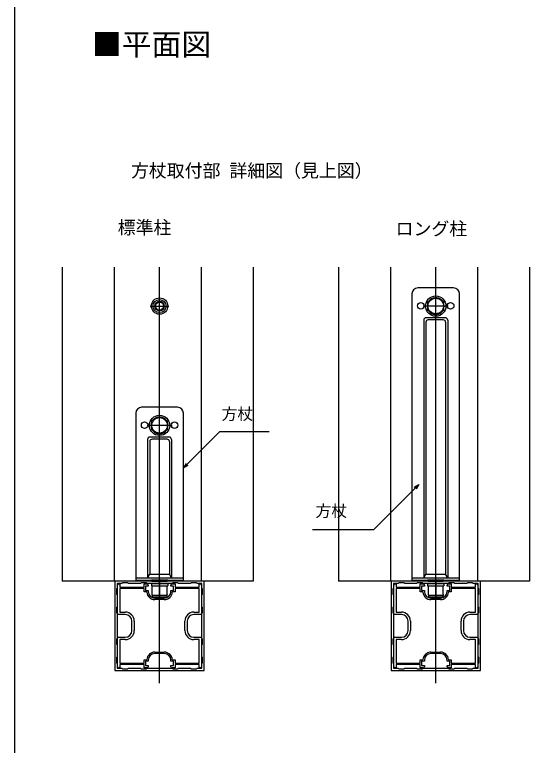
# Model space of a CAD drawing. Units: millimetres, scale not verified. Extents: x -875 to 875, y -1304 to 1296.
# Drawn here: x -875 to -444, y -720 to -107 of the extents above; entities that cross this region are included whole.
import ezdxf
from ezdxf.enums import TextEntityAlignment as Align

# ---------------------------------------------------------------- set-up
doc = ezdxf.new("R2010")
doc.units = ezdxf.units.MM
doc.header["$LTSCALE"] = 8
for name, color, linetype in [('0-1_USER1', 3, 'Continuous'), ('0-2_YKK_11', 7, 'Continuous'), ('0-4_YKK_12', 2, 'Continuous'), ('0-5_YKK_13', 4, 'Continuous'), ('0-6_YKK_D', 6, 'Continuous'), ('0-7_YKK_ZWAK', 7, 'Continuous')]:
    doc.layers.add(name, color=color, linetype=linetype)
doc.styles.add('ＭＳ ゴシック', font='')
doc.styles.get('ＭＳ ゴシック').set_extended_font_data('MS Gothic')

msp = doc.modelspace()

# ---------------------------------------------------------------- linework, layer by layer
at = {"layer": '0-2_YKK_11'}
for p, q in [((-757.5, -596.2), (-749.5, -596.2)), ((-749.5, -597.4), (-757.5, -597.4)), ((-526, -596.2), (-518, -596.2)), ((-518, -597.4), (-526, -597.4)), ((-776.7, -623.4), (-776.7, -615.4)), ((-774.7, -615.4), (-774.7, -623.4)), ((-732.3, -623.4), (-732.3, -615.4)), ((-730.3, -615.4), (-730.3, -623.4)), ((-545.2, -623.4), (-545.2, -615.4)), ((-543.2, -615.4), (-543.2, -623.4)), ((-500.8, -623.4), (-500.8, -615.4)), ((-498.8, -615.4), (-498.8, -623.4)), ((-757.5, -641.4), (-749.5, -641.4)), ((-749.5, -642.6), (-757.5, -642.6)), ((-526, -641.4), (-518, -641.4)), ((-518, -642.6), (-526, -642.6))]:
    msp.add_line(p, q, dxfattribs=at)
for points in [[(-716, -581.9), (-791, -581.9), (-791, -656.9), (-716, -656.9)], [(-484.5, -581.9), (-559.5, -581.9), (-559.5, -656.9), (-484.5, -656.9)]]:
    msp.add_lwpolyline(points, close=True, dxfattribs=at)
for points in [[(-743, -583.9), (-764, -583.9), (-764.6, -583.3), (-768.9, -583.3), (-769.5, -583.9), (-779.5, -583.9), (-780.1, -583.3), (-784.4, -583.3), (-785, -583.9), (-789, -583.9), (-789, -587.9), (-789.6, -588.5), (-789.6, -592.8), (-789, -593.4), (-789, -603.4), (-789.6, -604), (-789.6, -608.3), (-789, -608.9), (-789, -629.9), (-789.6, -630.5), (-789.6, -634.8), (-789, -635.4), (-789, -645.4), (-789.6, -646), (-789.6, -650.3), (-789, -650.9), (-789, -654.9), (-785, -654.9), (-784.4, -655.5), (-780.1, -655.5), (-779.5, -654.9), (-769.5, -654.9), (-768.9, -655.5), (-764.6, -655.5), (-764, -654.9), (-743, -654.9), (-742.4, -655.5), (-738.1, -655.5), (-737.5, -654.9), (-727.5, -654.9)], [(-782.2, -609.9), (-788.7, -609.9), (-788.7, -585.2)], [(-787.7, -584.2), (-786.7, -584.2), (-786.7, -586.9), (-777.02, -586.9), (-776.76, -587.05), (-776.24, -587.05), (-775.98, -586.9), (-772.02, -586.9), (-771.76, -587.05), (-771.24, -587.05), (-770.98, -586.9), (-766.5, -586.9), (-766.5, -584.2), (-764, -584.2)], [(-763, -585.2), (-763, -586.2), (-765.3, -586.2), (-765.3, -589.7), (-763, -589.7), (-763, -590.7)], [(-744, -590.7), (-744, -589.7), (-741.7, -589.7), (-741.7, -586.2), (-744, -586.2), (-744, -585.2)], [(-727.5, -654.9), (-726.9, -655.5), (-722.6, -655.5), (-722, -654.9), (-718, -654.9), (-718, -650.9), (-717.4, -650.3), (-717.4, -646), (-718, -645.4), (-718, -635.4), (-717.4, -634.8), (-717.4, -630.5), (-718, -629.9), (-718, -608.9), (-717.4, -608.3), (-717.4, -604), (-718, -603.4), (-718, -593.4), (-717.4, -592.8), (-717.4, -588.5), (-718, -587.9), (-718, -583.9), (-722, -583.9), (-722.6, -583.3), (-726.9, -583.3), (-727.5, -583.9), (-737.5, -583.9), (-738.1, -583.3), (-742.4, -583.3), (-743, -583.9)], [(-743, -584.2), (-740.5, -584.2), (-740.5, -586.9), (-736.02, -586.9), (-735.76, -587.05), (-735.24, -587.05), (-734.98, -586.9), (-731.02, -586.9), (-730.76, -587.05), (-730.24, -587.05), (-729.98, -586.9), (-720.3, -586.9), (-720.3, -584.2), (-719.3, -584.2)], [(-718.3, -585.2), (-718.3, -609.9), (-724.8, -609.9)], [(-511.5, -583.9), (-532.5, -583.9), (-533.1, -583.3), (-537.4, -583.3), (-538, -583.9), (-548, -583.9), (-548.6, -583.3), (-552.9, -583.3), (-553.5, -583.9), (-557.5, -583.9), (-557.5, -587.9), (-558.1, -588.5), (-558.1, -592.8), (-557.5, -593.4), (-557.5, -603.4), (-558.1, -604), (-558.1, -608.3), (-557.5, -608.9), (-557.5, -629.9), (-558.1, -630.5), (-558.1, -634.8), (-557.5, -635.4), (-557.5, -645.4), (-558.1, -646), (-558.1, -650.3), (-557.5, -650.9), (-557.5, -654.9), (-553.5, -654.9), (-552.9, -655.5), (-548.6, -655.5), (-548, -654.9), (-538, -654.9), (-537.4, -655.5), (-533.1, -655.5), (-532.5, -654.9), (-511.5, -654.9), (-510.9, -655.5), (-506.6, -655.5), (-506, -654.9), (-496, -654.9)], [(-550.7, -609.9), (-557.2, -609.9), (-557.2, -585.2)], [(-556.2, -584.2), (-555.2, -584.2), (-555.2, -586.9), (-545.52, -586.9), (-545.26, -587.05), (-544.74, -587.05), (-544.48, -586.9), (-540.52, -586.9), (-540.26, -587.05), (-539.74, -587.05), (-539.48, -586.9), (-535, -586.9), (-535, -584.2), (-532.5, -584.2)], [(-531.5, -585.2), (-531.5, -586.2), (-533.8, -586.2), (-533.8, -589.7), (-531.5, -589.7), (-531.5, -590.7)], [(-512.5, -590.7), (-512.5, -589.7), (-510.2, -589.7), (-510.2, -586.2), (-512.5, -586.2), (-512.5, -585.2)], [(-496, -654.9), (-495.4, -655.5), (-491.1, -655.5), (-490.5, -654.9), (-486.5, -654.9), (-486.5, -650.9), (-485.9, -650.3), (-485.9, -646), (-486.5, -645.4), (-486.5, -635.4), (-485.9, -634.8), (-485.9, -630.5), (-486.5, -629.9), (-486.5, -608.9), (-485.9, -608.3), (-485.9, -604), (-486.5, -603.4), (-486.5, -593.4), (-485.9, -592.8), (-485.9, -588.5), (-486.5, -587.9), (-486.5, -583.9), (-490.5, -583.9), (-491.1, -583.3), (-495.4, -583.3), (-496, -583.9), (-506, -583.9), (-506.6, -583.3), (-510.9, -583.3), (-511.5, -583.9)], [(-511.5, -584.2), (-509, -584.2), (-509, -586.9), (-504.52, -586.9), (-504.26, -587.05), (-503.74, -587.05), (-503.48, -586.9), (-499.52, -586.9), (-499.26, -587.05), (-498.74, -587.05), (-498.48, -586.9), (-488.8, -586.9), (-488.8, -584.2), (-487.8, -584.2)], [(-486.8, -585.2), (-486.8, -609.9), (-493.3, -609.9)], [(-764.183, -591.179), (-764.482, -590.9), (-766.5, -590.9), (-766.5, -588.1), (-786.7, -588.1), (-786.7, -607.9), (-782.2, -607.9)], [(-720.3, -588.1), (-740.5, -588.1), (-740.5, -590.9), (-742.518, -590.9), (-742.817, -591.179)], [(-724.8, -607.9), (-720.3, -607.9), (-720.3, -588.1)], [(-532.683, -591.179), (-532.982, -590.9), (-535, -590.9), (-535, -588.1), (-555.2, -588.1), (-555.2, -607.9), (-550.7, -607.9)], [(-488.8, -588.1), (-509, -588.1), (-509, -590.9), (-511.018, -590.9), (-511.317, -591.179)], [(-493.3, -607.9), (-488.8, -607.9), (-488.8, -588.1)], [(-788.7, -653.6), (-788.7, -628.9), (-782.2, -628.9)], [(-724.8, -628.9), (-718.3, -628.9), (-718.3, -653.6)], [(-557.2, -653.6), (-557.2, -628.9), (-550.7, -628.9)], [(-493.3, -628.9), (-486.8, -628.9), (-486.8, -653.6)], [(-782.2, -630.9), (-786.7, -630.9), (-786.7, -650.7), (-766.5, -650.7), (-766.5, -647.9), (-764.482, -647.9), (-764.183, -647.621)], [(-742.817, -647.621), (-742.518, -647.9), (-740.5, -647.9), (-740.5, -650.7), (-720.3, -650.7), (-720.3, -630.9), (-724.8, -630.9)], [(-550.7, -630.9), (-555.2, -630.9), (-555.2, -650.7), (-535, -650.7), (-535, -647.9), (-532.982, -647.9), (-532.683, -647.621)], [(-511.317, -647.621), (-511.018, -647.9), (-509, -647.9), (-509, -650.7), (-488.8, -650.7), (-488.8, -630.9), (-493.3, -630.9)], [(-763, -648.1), (-763, -649.1), (-765.3, -649.1), (-765.3, -652.6), (-763, -652.6), (-763, -653.6)], [(-744, -653.6), (-744, -652.6), (-741.7, -652.6), (-741.7, -649.1), (-744, -649.1), (-744, -648.1)], [(-531.5, -648.1), (-531.5, -649.1), (-533.8, -649.1), (-533.8, -652.6), (-531.5, -652.6), (-531.5, -653.6)], [(-512.5, -653.6), (-512.5, -652.6), (-510.2, -652.6), (-510.2, -649.1), (-512.5, -649.1), (-512.5, -648.1)], [(-764, -654.6), (-766.5, -654.6), (-766.5, -651.9), (-770.98, -651.9), (-771.24, -651.75), (-771.76, -651.75), (-772.02, -651.9), (-775.98, -651.9), (-776.24, -651.75), (-776.76, -651.75), (-777.02, -651.9), (-786.7, -651.9), (-786.7, -654.6), (-787.7, -654.6)], [(-719.3, -654.6), (-720.3, -654.6), (-720.3, -651.9), (-729.98, -651.9), (-730.24, -651.75), (-730.76, -651.75), (-731.02, -651.9), (-734.98, -651.9), (-735.24, -651.75), (-735.76, -651.75), (-736.02, -651.9), (-740.5, -651.9), (-740.5, -654.6), (-743, -654.6)], [(-532.5, -654.6), (-535, -654.6), (-535, -651.9), (-539.48, -651.9), (-539.74, -651.75), (-540.26, -651.75), (-540.52, -651.9), (-544.48, -651.9), (-544.74, -651.75), (-545.26, -651.75), (-545.52, -651.9), (-555.2, -651.9), (-555.2, -654.6), (-556.2, -654.6)], [(-487.8, -654.6), (-488.8, -654.6), (-488.8, -651.9), (-498.48, -651.9), (-498.74, -651.75), (-499.26, -651.75), (-499.52, -651.9), (-503.48, -651.9), (-503.74, -651.75), (-504.26, -651.75), (-504.52, -651.9), (-509, -651.9), (-509, -654.6), (-511.5, -654.6)]]:
    msp.add_lwpolyline(points, dxfattribs=at)
for centre, radius, start, end in [((-787.7, -585.2), 1, 90.00001, 179.99999), ((-764, -585.2), 1, 0.00001, 89.99999), ((-743, -585.2), 1, 90.00001, 179.99999), ((-719.3, -585.2), 1, 0.00001, 89.99999), ((-556.2, -585.2), 1, 90.00001, 179.99999), ((-532.5, -585.2), 1, 0.00001, 89.99999), ((-511.5, -585.2), 1, 90.00001, 179.99999), ((-487.8, -585.2), 1, 0.00001, 89.99999), ((-757.5, -590.7), 6.7, 184.09604, 270), ((-757.5, -590.7), 5.5, 180.00001, 269.99999), ((-749.5, -590.7), 5.5, 270.00001, 359.99999), ((-749.5, -590.7), 6.7, 270, 355.90396), ((-526, -590.7), 6.7, 184.09604, 270), ((-526, -590.7), 5.5, 180.00001, 269.99999), ((-518, -590.7), 5.5, 270.00001, 359.99999), ((-518, -590.7), 6.7, 270, 355.90396), ((-782.2, -615.4), 7.5, 0.00001, 89.99999), ((-782.2, -615.4), 5.5, 0.00001, 89.99999), ((-724.8, -615.4), 7.5, 90.00001, 179.99999), ((-724.8, -615.4), 5.5, 90.00001, 179.99999), ((-550.7, -615.4), 7.5, 0.00001, 89.99999), ((-550.7, -615.4), 5.5, 0.00001, 89.99999), ((-493.3, -615.4), 7.5, 90.00001, 179.99999), ((-493.3, -615.4), 5.5, 90.00001, 179.99999), ((-782.2, -623.4), 5.5, 270.00001, 359.99999), ((-782.2, -623.4), 7.5, 270.00001, 359.99999), ((-724.8, -623.4), 7.5, 180.00001, 269.99999), ((-724.8, -623.4), 5.5, 180.00001, 269.99999), ((-550.7, -623.4), 5.5, 270.00001, 359.99999), ((-550.7, -623.4), 7.5, 270.00001, 359.99999), ((-493.3, -623.4), 7.5, 180.00001, 269.99999), ((-493.3, -623.4), 5.5, 180.00001, 269.99999), ((-757.5, -648.1), 6.7, 90, 175.90396), ((-757.5, -648.1), 5.5, 90.00001, 179.99999), ((-749.5, -648.1), 6.7, 4.09604, 90), ((-749.5, -648.1), 5.5, 0.00001, 89.99999), ((-526, -648.1), 6.7, 90, 175.90396), ((-526, -648.1), 5.5, 90.00001, 179.99999), ((-518, -648.1), 6.7, 4.09604, 90), ((-518, -648.1), 5.5, 0.00001, 89.99999), ((-787.7, -653.6), 1, 180.00001, 269.99999), ((-764, -653.6), 1, 270.00001, 359.99999), ((-743, -653.6), 1, 180.00001, 269.99999), ((-719.3, -653.6), 1, 270.00001, 359.99999), ((-556.2, -653.6), 1, 180.00001, 269.99999), ((-532.5, -653.6), 1, 270.00001, 359.99999), ((-511.5, -653.6), 1, 180.00001, 269.99999), ((-487.8, -653.6), 1, 270.00001, 359.99999)]:
    msp.add_arc(centre, radius, start, end, dxfattribs=at)
at = {"layer": '0-4_YKK_12'}
for p, q in [((-835, -318.812), (-835, -581.9)), ((-791.5, -318.812), (-791.5, -581.9)), ((-753.5, -667.4), (-753.5, -318.812)), ((-718.5, -318.812), (-718.5, -581.9)), ((-675, -318.812), (-675, -581.9)), ((-603.5, -318.812), (-603.5, -581.9)), ((-560, -318.812), (-560, -581.9)), ((-522, -667.4), (-522, -318.812)), ((-487, -318.812), (-487, -581.9)), ((-443.5, -318.812), (-443.5, -581.9)), ((-511.5, -351.4), (-532.5, -351.4)), ((-743, -451.4), (-764, -451.4)), ((-675, -581.9), (-835, -581.9)), ((-443.5, -581.9), (-603.5, -581.9))]:
    msp.add_line(p, q, dxfattribs=at)
at = {"layer": '0-5_YKK_13'}
for p, q in [((-507, -336.2), (-537, -336.2)), ((-502, -581.2), (-502, -341.2)), ((-761.35, -351.4), (-745.65, -351.4)), ((-514, -361.2), (-530, -361.2)), ((-532, -363.2), (-532, -579.2)), ((-530.268, -364.932), (-530.268, -576.2)), ((-515.732, -362.932), (-528.268, -362.932)), ((-513.732, -364.932), (-513.732, -576.2)), ((-512, -363.2), (-512, -579.2)), ((-738.5, -436.2), (-768.5, -436.2)), ((-733.5, -581.2), (-733.5, -441.2)), ((-763.5, -463.2), (-763.5, -579.2)), ((-761.768, -464.932), (-761.768, -576.2)), ((-745.5, -461.2), (-761.5, -461.2)), ((-747.232, -462.932), (-759.768, -462.932)), ((-745.232, -464.932), (-745.232, -576.2)), ((-743.5, -463.2), (-743.5, -579.2)), ((-773.5, -579.2), (-733.5, -579.2)), ((-763.5, -579.2), (-761.768, -576.2)), ((-761.768, -576.2), (-745.232, -576.2)), ((-746.65, -581.2), (-760.35, -581.2)), ((-759.85, -581.9), (-760.35, -581.2)), ((-753.5, -580.2), (-753.5, -595.2)), ((-747.15, -581.9), (-746.65, -581.2)), ((-743.5, -579.2), (-745.232, -576.2)), ((-542, -579.2), (-502, -579.2)), ((-532, -579.2), (-530.268, -576.2)), ((-530.268, -576.2), (-513.732, -576.2)), ((-515.15, -581.2), (-528.85, -581.2)), ((-528.35, -581.9), (-528.85, -581.2)), ((-522, -580.2), (-522, -595.2)), ((-515.65, -581.9), (-515.15, -581.2)), ((-512, -579.2), (-513.732, -576.2)), ((-760.35, -583.9), (-746.65, -583.9)), ((-760.35, -583.9), (-760.35, -585.9)), ((-760.35, -585.9), (-746.65, -585.9)), ((-759.85, -581.9), (-747.15, -581.9)), ((-759.85, -585.9), (-759.85, -593.2)), ((-747.15, -593.2), (-747.15, -585.9)), ((-746.65, -583.9), (-746.65, -585.9)), ((-528.85, -583.9), (-515.15, -583.9)), ((-528.85, -583.9), (-528.85, -585.9)), ((-528.85, -585.9), (-515.15, -585.9)), ((-528.35, -581.9), (-515.65, -581.9)), ((-528.35, -585.9), (-528.35, -593.2)), ((-515.65, -593.2), (-515.65, -585.9)), ((-515.15, -583.9), (-515.15, -585.9)), ((-759.716, -593.7), (-747.284, -593.7)), ((-747.15, -593.2), (-747.686, -595.2)), ((-528.216, -593.7), (-515.784, -593.7)), ((-515.65, -593.2), (-516.186, -595.2))]:
    msp.add_line(p, q, dxfattribs=at)
for points in [[(-542, -341.2), (-542, -581.2), (-502, -581.2)], [(-773.5, -441.2), (-773.5, -581.2), (-733.5, -581.2)], [(-759.85, -593.2), (-759.314, -595.2), (-747.686, -595.2)], [(-528.35, -593.2), (-527.814, -595.2), (-516.186, -595.2)]]:
    msp.add_lwpolyline(points, dxfattribs=at)
for points in [[(-522, -343.894), (-515.5, -347.647), (-515.5, -355.153), (-522, -358.906), (-528.5, -355.153), (-528.5, -347.647)], [(-753.5, -443.894), (-747, -447.647), (-747, -455.153), (-753.5, -458.906), (-760, -455.153), (-760, -447.647)]]:
    msp.add_lwpolyline(points, close=True, dxfattribs=at)
for centre, radius in [((-522, -351.4), 8.5), ((-753.5, -351.4), 6.85), ((-753.5, -351.4), 5.5), ((-753.5, -351.4), 4), ((-753.5, -351.4), 3.375), ((-534.5, -351.2), 2.75), ((-522, -351.4), 6.5), ((-509.5, -351.2), 2.75), ((-753.5, -451.4), 8.5), ((-753.5, -451.4), 6.5), ((-766, -451.2), 2.75), ((-741, -451.2), 2.75)]:
    msp.add_circle(centre, radius, dxfattribs=at)
for centre, radius, start, end in [((-537, -341.2), 5, 90, 180), ((-507, -341.2), 5, 0, 90), ((-522, -351.4), 7.05, 157.21814, 202.78186), ((-522, -351.4), 7.05, 97.21814, 142.78186), ((-522, -351.4), 7.05, 37.21814, 82.78186), ((-522, -351.4), 7.05, 337.21814, 22.78186), ((-530, -363.2), 2, 90, 180), ((-522, -351.4), 7.05, 217.21814, 262.78186), ((-522, -351.4), 7.05, 277.21814, 322.78186), ((-514, -363.2), 2, 0, 90), ((-528.268, -364.932), 2, 90, 180), ((-515.732, -364.932), 2, 0, 90), ((-768.5, -441.2), 5, 90, 180), ((-738.5, -441.2), 5, 0, 90), ((-753.5, -451.4), 7.05, 97.21814, 142.78186), ((-753.5, -451.4), 7.05, 37.21814, 82.78186), ((-753.5, -451.4), 7.05, 157.21814, 202.78186), ((-753.5, -451.4), 7.05, 337.21814, 22.78186), ((-753.5, -451.4), 7.05, 217.21814, 262.78186), ((-753.5, -451.4), 7.05, 277.21814, 322.78186), ((-761.5, -463.2), 2, 90, 180), ((-759.768, -464.932), 2, 90, 180), ((-747.232, -464.932), 2, 0, 90), ((-745.5, -463.2), 2, 0, 90)]:
    msp.add_arc(centre, radius, start, end, dxfattribs=at)
at = {"layer": '0-6_YKK_D'}
for points in [[(-733.5, -487.064), (-730.459, -484.023), (-703.002, -456.565), (-661.764, -456.565)], [(-731.274, -483.208), (-733.5, -487.064), (-729.645, -484.838)], [(-536.191, -500.933), (-539.232, -503.974), (-574.191, -538.933), (-625.348, -538.933)], [(-540.047, -503.159), (-536.191, -500.933), (-538.417, -504.789)]]:
    msp.add_lwpolyline(points, dxfattribs=at)
at = {"layer": '0-7_YKK_ZWAK'}
msp.add_line((-875, 1246.1), (-875, -1303.9), dxfattribs=at)

# ---------------------------------------------------------------- texts
at = {"layer": '0-1_USER1', "style": 'ＭＳ ゴシック'}
for s, height, p in [('■平面図', 18.33, (-810.256, -146.741)), ('方杖取付部 詳細図（見上図）', 11, (-777.449, -246.713)), ('標準柱', 11, (-788.597, -294.372)), ('ロング柱', 11, (-555.642, -295.394))]:
    msp.add_text(s, height=height, dxfattribs=at).set_placement(p, align=Align.BOTTOM_LEFT)
at = {"layer": '0-6_YKK_D', "style": 'ＭＳ ゴシック'}
for p in [(-701.591, -449.615), (-622.82, -530.928)]:
    msp.add_text('方杖', height=9.751, dxfattribs=at).set_placement(p, align=Align.BOTTOM_LEFT)

doc.saveas('drawing.dxf')
